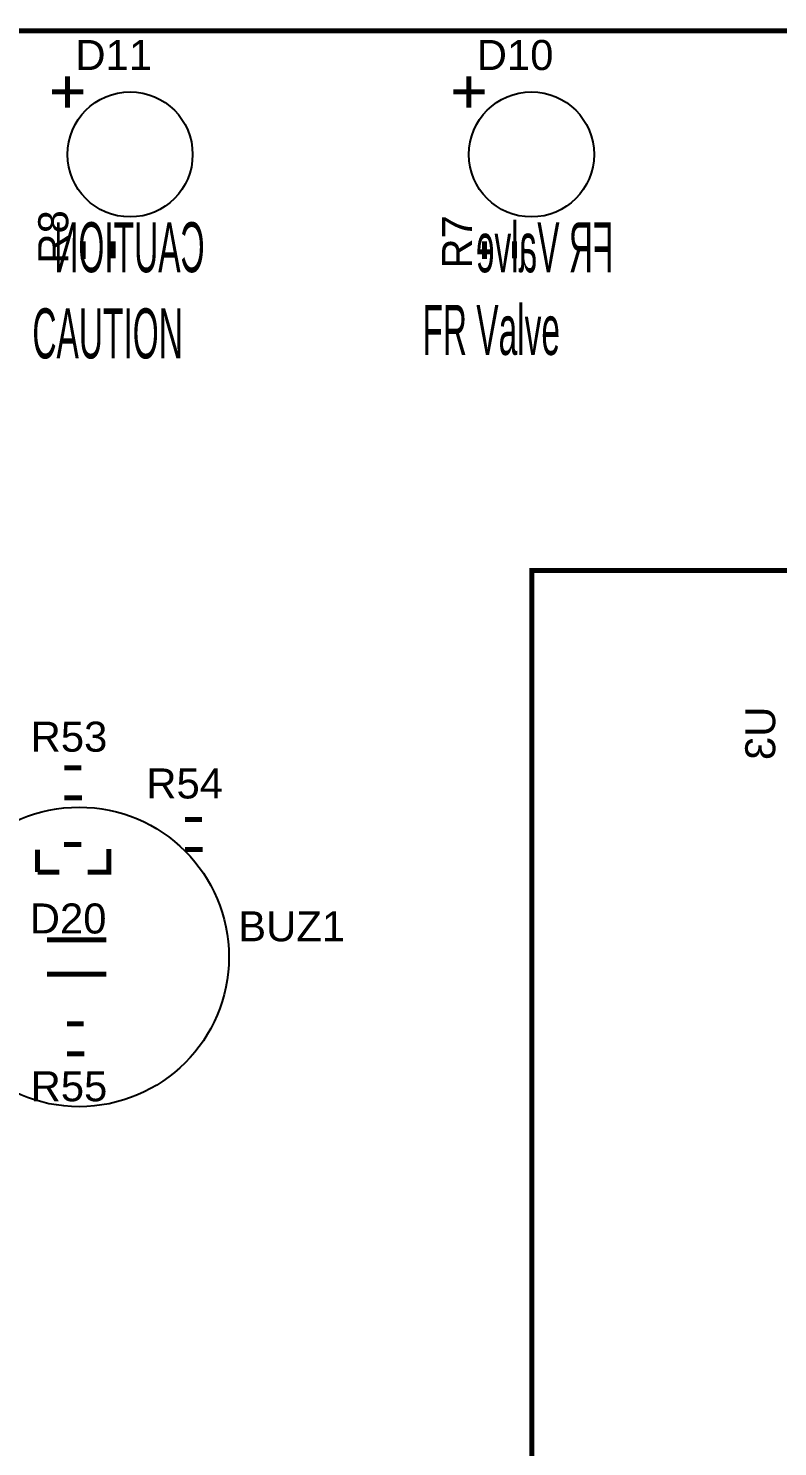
# Model space of a CAD drawing. Header units: centimetres. Extents: x -10.5 to 9.6, y -5.5 to 6.
# Drawn here: x -6.6 to -3.55, y 0.25 to 6.01 of the extents above; entities that cross this region are included whole.
import ezdxf

# ---------------------------------------------------------------- set-up
doc = ezdxf.new("R2010")
doc.units = ezdxf.units.CM
doc.layers.get('0').update_dxf_attribs({"linetype": 'CONTINUOUS'})

msp = doc.modelspace()

# ---------------------------------------------------------------- linework, layer by layer
at = {"const_width": 0.02032}
for points in [[(-10.46082, -5.49812), (9.53918, -5.49812), (9.53918, 6.00188), (-10.46082, 6.00188), (-10.46082, -5.49812)], [(-6.437, 5.8175), (-6.437, 5.6905)], [(-4.807, 5.8175), (-4.807, 5.6905)], [(-6.5005, 5.754), (-6.3735, 5.754)], [(-4.8705, 5.754), (-4.7435, 5.754)], [(-6.3735, 5.14634), (-6.3735, 5.07522)], [(-6.25158, 5.14634), (-6.25158, 5.07776)], [(-4.7435, 5.14634), (-4.7435, 5.07522)], [(-4.62158, 5.14634), (-4.62158, 5.07776)], [(-4.552, -0.59), (3.848, -0.59), (3.848, 3.81), (-4.552, 3.81), (-4.552, -0.59), (-3.552, -0.59), (-3.552, -0.39), (-4.552, -0.39), (-4.552, -0.59), (0.248, -0.59), (0.248, -0.39), (-4.552, -0.39), (-4.552, -0.59)], [(-6.4497, 3.00842), (-6.38112, 3.00842)], [(-6.4497, 2.8865), (-6.37858, 2.8865)], [(-5.9597, 2.79842), (-5.89112, 2.79842)], [(-6.55876, 2.58506), (-6.55876, 2.6765)], [(-6.45208, 2.69682), (-6.38096, 2.69682)], [(-6.2692, 2.67904), (-6.2692, 2.58506), (-6.35556, 2.58506)], [(-5.9597, 2.6765), (-5.88858, 2.6765)], [(-6.55876, 2.58506), (-6.46986, 2.58506)], [(-6.52, 2.31), (-6.28, 2.31)], [(-6.52, 2.17), (-6.28, 2.17)], [(-6.4397, 1.96842), (-6.37112, 1.96842)], [(-6.4397, 1.8465), (-6.36858, 1.8465)]]:
    msp.add_lwpolyline(points, dxfattribs=at)
for centre, radius in [((-6.183, 5.5), 0.254), ((-4.553, 5.5), 0.254), ((-6.183, 5.5), 0), ((-4.553, 5.5), 0), ((-6.39, 2.24), 0.608276)]:
    msp.add_circle(centre, radius)

# ---------------------------------------------------------------- texts
for s, height, width, p in [('D11', 0.12192, 1.041667, (-6.40525, 5.8429)), ('D10', 0.12192, 1.041667, (-4.77525, 5.8429)), ('FR Valve', 0.2032, 0.5, (-4.99584, 4.68556)), ('CAUTION', 0.2032, 0.5, (-6.58, 4.6714)), ('R53', 0.12192, 1.041667, (-6.58718, 3.07382)), ('R54', 0.12192, 1.041667, (-6.11718, 2.88382)), ('D20', 0.12192, 1.041667, (-6.5905, 2.3354)), ('BUZ1', 0.12192, 1.041667, (-5.744, 2.303676)), ('R55', 0.12192, 1.041667, (-6.58718, 1.65382))]:
    msp.add_text(s, height=height, dxfattribs=dict(width=width)).set_placement(p)
at = {"width": 1.041667}
for s, p in [('R8', (-6.43426, 5.05632)), ('R7', (-4.79426, 5.03632))]:
    msp.add_text(s, height=0.12192, rotation=90, dxfattribs=at).set_placement(p)
at = {"text_generation_flag": 2, "width": 0.5}
for s, p in [('CAUTION', (-5.88, 5.0214)), ('FR Valve', (-4.22, 5.0214))]:
    msp.add_text(s, height=0.2032, dxfattribs=at).set_placement(p)
at = {"text_generation_flag": 2, "width": 1.041667}
msp.add_text('U3', height=0.12192, rotation=90, dxfattribs=at).set_placement((-3.56292, 3.257))

doc.saveas('drawing.dxf')
